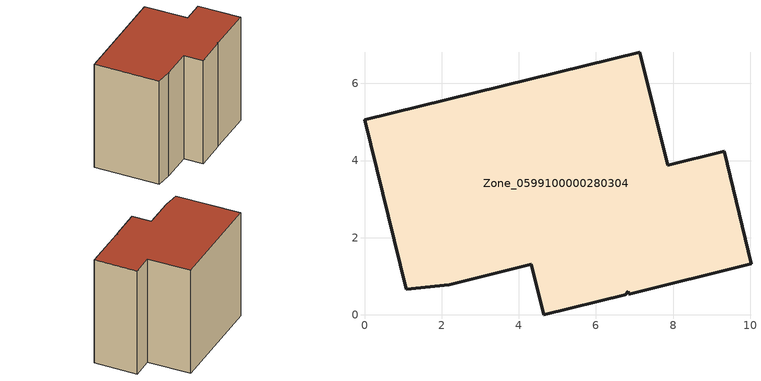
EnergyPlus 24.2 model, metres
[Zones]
Zone_0599100000280304
 floor ground (C_G): 9.33,4.24 10.02,1.32 6.85,0.54 6.83,0.62 6.77,0.52 4.65,0 4.32,1.31 2.2,0.79 1.09,0.66 0,5.06 7.14,6.81 7.86,3.88 z0
 wall outside (C_F): 0,5.06 1.09,0.66 2.2,0.79 4.32,1.31 4.65,0 6.77,0.52 6.83,0.62 6.85,0.54 10.02,1.32 9.33,4.24 7.86,3.88 7.14,6.81 0,5.06 z0:7.77
 roof outside (C_R): 6.83,0.62 6.85,0.54 10.02,1.32 9.33,4.24 7.86,3.88 7.14,6.81 0,5.06 1.09,0.66 2.2,0.79 4.32,1.31 4.65,0 6.77,0.52 z7.77
[BUILDING]
Pand.0599100000280304: North Axis=0; Terrain=City; Loads Convergence Tolerance Value=0.04; Temperature Convergence Tolerance Value=0.4; Solar Distribution=FullExterior; Maximum Number of Warmup Days=25; Minimum Number of Warmup Days=1
[Site:Location]
Rotterdam.The.Hague.AP_ZH_NLD Design_Conditions: Latitude=51.96; Longitude=4.45; Time Zone=1; Elevation=-4.5
[SITE:GROUNDTEMPERATURE:BUILDINGSURFACE]
18, 18, 18, 18, 18, 18, 18, 18, 18, 18, 18, 18
[MATERIAL] Thermal Absorptance=0.9; Solar Absorptance=0.7; Visible Absorptance=0.7
Name | Roughness | Thickness | Conductivity | Density | Specific Heat
G.TC.1946 | MediumSmooth | 0.15 | 1 | 540 | 1210
F.TC.1946 | Rough | 0.3 | 0.857143 | 1920 | 840
R.TC.1946 | MediumRough | 0.2 | 0.909091 | 1500 | 1000
[CONSTRUCTION]
C_G: G.TC.1946
C_F: F.TC.1946
C_R: R.TC.1946
[ZONE]
Zone_0599100000280304: Type=1; Multiplier=1; Ceiling Height=Autocalculate; Volume=Autocalculate; Floor Area=autocalculate; Part of Total Floor Area=Yes
[ZONEINFILTRATION:DESIGNFLOWRATE]
Infil_Zone_0599100000280304: Zone or ZoneList or Space or SpaceList=Zone_0599100000280304; Schedule=AlwaysOn; Design Flow Rate Calculation Method=Flow/Area; Flow Rate per Floor Area=0.003; Constant Term Coefficient=1; Temperature Term Coefficient=0; Velocity Term Coefficient=0; Velocity Squared Term Coefficient=0
[HVACTEMPLATE:ZONE:IDEALLOADSAIRSYSTEM]
Zone_0599100000280304: Maximum Heating Supply Air Temperature=50; Minimum Cooling Supply Air Temperature=13; Maximum Heating Supply Air Humidity Ratio=0.0156; Minimum Cooling Supply Air Humidity Ratio=0.0077; Heating Limit=NoLimit; Cooling Limit=NoLimit; Dehumidification Control Type=ConstantSensibleHeatRatio; Cooling Sensible Heat Ratio=0.7; Dehumidification Setpoint=60; Humidification Control Type=None; Humidification Setpoint=30; Outdoor Air Method=None; Outdoor Air Flow Rate per Person=0.00944; Outdoor Air Flow Rate per Zone Floor Area=0; Outdoor Air Flow Rate per Zone=0; Demand Controlled Ventilation Type=None; Outdoor Air Economizer Type=NoEconomizer; Heat Recovery Type=None; Sensible Heat Recovery Effectiveness=0.7; Latent Heat Recovery Effectiveness=0.65
[ZONECONTROL:THERMOSTAT]
ThermostatControl_Zone_0599100000280304: Zone or ZoneList=Zone_0599100000280304; Control Type Schedule=DualSetpointControlType; Control 1=Thermostat_Zone_0599100000280304; Temperature Difference Between Cutout And Setpoint=0
[THERMOSTATSETPOINT:DUALSETPOINT]
Thermostat_Zone_0599100000280304: Heating Setpoint Temperature Schedule=HeatingSetpoint_Zone_0599100000280304; Cooling Setpoint Temperature Schedule=CoolingSetpoint_Zone_0599100000280304
[SCHEDULE:COMPACT]
HeatingSetpoint_Zone_0599100000280304: Through: 12/31, For: AllDays, Until: 24:00, 21
CoolingSetpoint_Zone_0599100000280304: Through: 12/31, For: AllDays, Until: 24:00, 24
DualSetpointControlType: Through: 12/31, For: AllDays, Until: 24:00, 4
AlwaysOn: Through: 12/31, For: AllDays, Until: 24:00, 1
